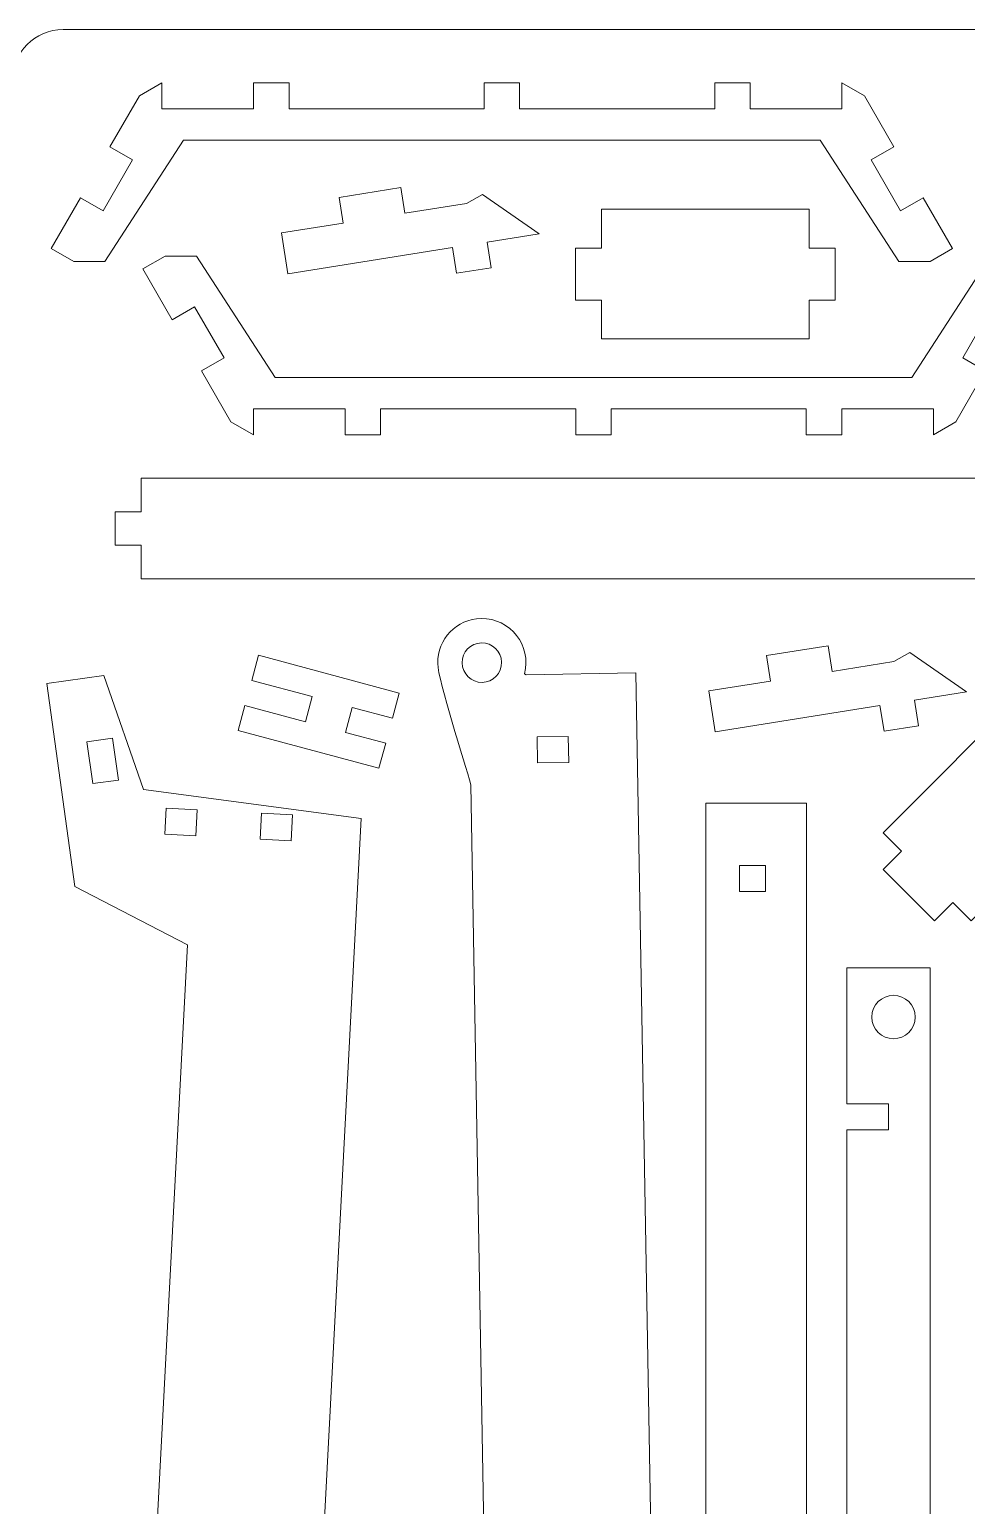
# Model space of a CAD drawing. Header units: centimetres. Extents: x -27.7 to 62.5, y 17.3 to 46.3.
# Drawn here: x 29.47 to 38.68, y 31.8 to 46.3 of the extents above; entities that cross this region are included whole.
import ezdxf

# ---------------------------------------------------------------- set-up
doc = ezdxf.new("R2010")
doc.units = ezdxf.units.CM
doc.header["$MEASUREMENT"] = 0
doc.layers.add('Camada 1', color=7, linetype='Continuous')

msp = doc.modelspace()

# ---------------------------------------------------------------- linework, layer by layer
at = {"layer": 'Camada 1', "color": 6, "lineweight": 20}
msp.add_open_spline([(29.79708, 46.30494), (29.79708, 46.30494), (47.79708, 46.30494), (47.79708, 46.30494), (47.79708, 46.30494), (48.07208, 46.30494), (48.29708, 46.07994), (48.29708, 45.80494), (48.29708, 45.80494), (48.29708, 45.80494), (48.29708, 17.80494), (48.29708, 17.80494), (48.29708, 17.80494), (48.29708, 17.52994), (48.07208, 17.30494), (47.79708, 17.30494), (47.79708, 17.30494), (47.79708, 17.30494), (29.79708, 17.30494), (29.79708, 17.30494), (29.79708, 17.30494), (29.52208, 17.30494), (29.29708, 17.52994), (29.29708, 17.80494), (29.29708, 17.80494), (29.29708, 17.80494), (29.29708, 45.80494), (29.29708, 45.80494), (29.29708, 45.80494), (29.29708, 46.07994), (29.52208, 46.30494), (29.79708, 46.30494)], degree=3, knots=[0, 0, 0, 0, 0.11111111, 0.11111111, 0.11111111, 0.11111111, 0.22222222, 0.22222222, 0.22222222, 0.22222222, 0.33333333, 0.33333333, 0.33333333, 0.33333333, 0.44444444, 0.44444444, 0.44444444, 0.44444444, 0.55555556, 0.55555556, 0.55555556, 0.55555556, 0.66666667, 0.66666667, 0.66666667, 0.66666667, 0.77777778, 0.77777778, 0.77777778, 0.77777778, 1, 1, 1, 1], dxfattribs=at)
at = {"layer": 'Camada 1', "lineweight": 9}
for points, knots in [([(30.47848, 45.02484), (30.47848, 45.02484), (30.18977, 44.52477), (30.18977, 44.52477), (30.18977, 44.52477), (30.18977, 44.52477), (29.9689, 44.65229), (29.9689, 44.65229), (29.9689, 44.65229), (29.9689, 44.65229), (29.68019, 44.15223), (29.68019, 44.15223), (29.68019, 44.15223), (29.68019, 44.15223), (29.90106, 44.02471), (29.90106, 44.02471), (29.90106, 44.02471), (29.90106, 44.02471), (30.20711, 44.02471), (30.20711, 44.02471), (30.20711, 44.02471), (30.20711, 44.02471), (30.98073, 45.21885), (30.98073, 45.21885), (30.98073, 45.21885), (30.98073, 45.21885), (37.23693, 45.21885), (37.23693, 45.21885), (37.23693, 45.21885), (37.23693, 45.21885), (38.01055, 44.02471), (38.01055, 44.02471), (38.01055, 44.02471), (38.01055, 44.02471), (38.3166, 44.02471), (38.3166, 44.02471), (38.3166, 44.02471), (38.3166, 44.02471), (38.53747, 44.15223), (38.53747, 44.15223), (38.53747, 44.15223), (38.53747, 44.15223), (38.24875, 44.65229), (38.24875, 44.65229), (38.24875, 44.65229), (38.24875, 44.65229), (38.02789, 44.52477), (38.02789, 44.52477), (38.02789, 44.52477), (38.02789, 44.52477), (37.73917, 45.02484), (37.73917, 45.02484), (37.73917, 45.02484), (37.73917, 45.02484), (37.96005, 45.15235), (37.96005, 45.15235), (37.96005, 45.15235), (37.96005, 45.15235), (37.67133, 45.65242), (37.67133, 45.65242), (37.67133, 45.65242), (37.67133, 45.65242), (37.45046, 45.77994), (37.45046, 45.77994), (37.45046, 45.77994), (37.45046, 45.77994), (37.45046, 45.5249), (37.45046, 45.5249), (37.45046, 45.5249), (37.45046, 45.5249), (36.54919, 45.5249), (36.54919, 45.5249), (36.54919, 45.5249), (36.54919, 45.5249), (36.54919, 45.77994), (36.54919, 45.77994), (36.54919, 45.77994), (36.54919, 45.77994), (36.20057, 45.77994), (36.20057, 45.77994), (36.20057, 45.77994), (36.20057, 45.77994), (36.20057, 45.5249), (36.20057, 45.5249), (36.20057, 45.5249), (36.20057, 45.5249), (34.28314, 45.5249), (34.28314, 45.5249), (34.28314, 45.5249), (34.28314, 45.5249), (34.28314, 45.77994), (34.28314, 45.77994), (34.28314, 45.77994), (34.28314, 45.77994), (33.93452, 45.77994), (33.93452, 45.77994), (33.93452, 45.77994), (33.93452, 45.77994), (33.93452, 45.5249), (33.93452, 45.5249), (33.93452, 45.5249), (33.93452, 45.5249), (32.01709, 45.5249), (32.01709, 45.5249), (32.01709, 45.5249), (32.01709, 45.5249), (32.01709, 45.77994), (32.01709, 45.77994), (32.01709, 45.77994), (32.01709, 45.77994), (31.66847, 45.77994), (31.66847, 45.77994), (31.66847, 45.77994), (31.66847, 45.77994), (31.66847, 45.5249), (31.66847, 45.5249), (31.66847, 45.5249), (31.66847, 45.5249), (30.76719, 45.5249), (30.76719, 45.5249), (30.76719, 45.5249), (30.76719, 45.5249), (30.76719, 45.77994), (30.76719, 45.77994), (30.76719, 45.77994), (30.76719, 45.77994), (30.54632, 45.65242), (30.54632, 45.65242), (30.54632, 45.65242), (30.54632, 45.65242), (30.25761, 45.15235), (30.25761, 45.15235), (30.25761, 45.15235), (30.25761, 45.15235), (30.47848, 45.02484), (30.47848, 45.02484)], [0, 0, 0, 0, 0.02857143, 0.02857143, 0.02857143, 0.02857143, 0.05714286, 0.05714286, 0.05714286, 0.05714286, 0.08571429, 0.08571429, 0.08571429, 0.08571429, 0.11428571, 0.11428571, 0.11428571, 0.11428571, 0.14285714, 0.14285714, 0.14285714, 0.14285714, 0.17142857, 0.17142857, 0.17142857, 0.17142857, 0.2, 0.2, 0.2, 0.2, 0.22857143, 0.22857143, 0.22857143, 0.22857143, 0.25714286, 0.25714286, 0.25714286, 0.25714286, 0.28571429, 0.28571429, 0.28571429, 0.28571429, 0.31428571, 0.31428571, 0.31428571, 0.31428571, 0.34285714, 0.34285714, 0.34285714, 0.34285714, 0.37142857, 0.37142857, 0.37142857, 0.37142857, 0.4, 0.4, 0.4, 0.4, 0.42857143, 0.42857143, 0.42857143, 0.42857143, 0.45714286, 0.45714286, 0.45714286, 0.45714286, 0.48571429, 0.48571429, 0.48571429, 0.48571429, 0.51428571, 0.51428571, 0.51428571, 0.51428571, 0.54285714, 0.54285714, 0.54285714, 0.54285714, 0.57142857, 0.57142857, 0.57142857, 0.57142857, 0.6, 0.6, 0.6, 0.6, 0.62857143, 0.62857143, 0.62857143, 0.62857143, 0.65714286, 0.65714286, 0.65714286, 0.65714286, 0.68571429, 0.68571429, 0.68571429, 0.68571429, 0.71428571, 0.71428571, 0.71428571, 0.71428571, 0.74285714, 0.74285714, 0.74285714, 0.74285714, 0.77142857, 0.77142857, 0.77142857, 0.77142857, 0.8, 0.8, 0.8, 0.8, 0.82857143, 0.82857143, 0.82857143, 0.82857143, 0.85714286, 0.85714286, 0.85714286, 0.85714286, 0.88571429, 0.88571429, 0.88571429, 0.88571429, 0.91428571, 0.91428571, 0.91428571, 0.91428571, 0.94285714, 0.94285714, 0.94285714, 0.94285714, 1, 1, 1, 1]), ([(33.9648, 44.21644), (33.9648, 44.21644), (34.4749, 44.29723), (34.4749, 44.29723), (34.4749, 44.29723), (34.4749, 44.29723), (33.91854, 44.68424), (33.91854, 44.68424), (33.91854, 44.68424), (33.91854, 44.68424), (33.76253, 44.59565), (33.76253, 44.59565), (33.76253, 44.59565), (33.76253, 44.59565), (33.15593, 44.49957), (33.15593, 44.49957), (33.15593, 44.49957), (33.15593, 44.49957), (33.11603, 44.75147), (33.11603, 44.75147), (33.11603, 44.75147), (33.11603, 44.75147), (32.50944, 44.65539), (32.50944, 44.65539), (32.50944, 44.65539), (32.50944, 44.65539), (32.54934, 44.40349), (32.54934, 44.40349), (32.54934, 44.40349), (32.54934, 44.40349), (31.94274, 44.30742), (31.94274, 44.30742), (31.94274, 44.30742), (31.94274, 44.30742), (32.00628, 43.90624), (32.00628, 43.90624), (32.00628, 43.90624), (32.00628, 43.90624), (33.62474, 44.16258), (33.62474, 44.16258), (33.62474, 44.16258), (33.62474, 44.16258), (33.66463, 43.91067), (33.66463, 43.91067), (33.66463, 43.91067), (33.66463, 43.91067), (34.0047, 43.96453), (34.0047, 43.96453), (34.0047, 43.96453), (34.0047, 43.96453), (33.9648, 44.21644), (33.9648, 44.21644)], [0, 0, 0, 0, 0.07142857, 0.07142857, 0.07142857, 0.07142857, 0.14285714, 0.14285714, 0.14285714, 0.14285714, 0.21428571, 0.21428571, 0.21428571, 0.21428571, 0.28571429, 0.28571429, 0.28571429, 0.28571429, 0.35714286, 0.35714286, 0.35714286, 0.35714286, 0.42857143, 0.42857143, 0.42857143, 0.42857143, 0.5, 0.5, 0.5, 0.5, 0.57142857, 0.57142857, 0.57142857, 0.57142857, 0.64285714, 0.64285714, 0.64285714, 0.64285714, 0.71428571, 0.71428571, 0.71428571, 0.71428571, 0.78571429, 0.78571429, 0.78571429, 0.78571429, 0.85714286, 0.85714286, 0.85714286, 0.85714286, 1, 1, 1, 1]), ([(37.12899, 44.15736), (37.12899, 44.15736), (37.12899, 44.53992), (37.12899, 44.53992), (37.12899, 44.53992), (37.12899, 44.53992), (35.08867, 44.53992), (35.08867, 44.53992), (35.08867, 44.53992), (35.08867, 44.53992), (35.08867, 44.15736), (35.08867, 44.15736), (35.08867, 44.15736), (35.08867, 44.15736), (34.83363, 44.15736), (34.83363, 44.15736), (34.83363, 44.15736), (34.83363, 44.15736), (34.83363, 43.64729), (34.83363, 43.64729), (34.83363, 43.64729), (34.83363, 43.64729), (35.08867, 43.64729), (35.08867, 43.64729), (35.08867, 43.64729), (35.08867, 43.64729), (35.08867, 43.26473), (35.08867, 43.26473), (35.08867, 43.26473), (35.08867, 43.26473), (37.12899, 43.26473), (37.12899, 43.26473), (37.12899, 43.26473), (37.12899, 43.26473), (37.12899, 43.64729), (37.12899, 43.64729), (37.12899, 43.64729), (37.12899, 43.64729), (37.38403, 43.64729), (37.38403, 43.64729), (37.38403, 43.64729), (37.38403, 43.64729), (37.38403, 44.15736), (37.38403, 44.15736), (37.38403, 44.15736), (37.38403, 44.15736), (37.12899, 44.15736), (37.12899, 44.15736)], [0, 0, 0, 0, 0.07692308, 0.07692308, 0.07692308, 0.07692308, 0.15384615, 0.15384615, 0.15384615, 0.15384615, 0.23076923, 0.23076923, 0.23076923, 0.23076923, 0.30769231, 0.30769231, 0.30769231, 0.30769231, 0.38461538, 0.38461538, 0.38461538, 0.38461538, 0.46153846, 0.46153846, 0.46153846, 0.46153846, 0.53846154, 0.53846154, 0.53846154, 0.53846154, 0.61538462, 0.61538462, 0.61538462, 0.61538462, 0.69230769, 0.69230769, 0.69230769, 0.69230769, 0.76923077, 0.76923077, 0.76923077, 0.76923077, 0.84615385, 0.84615385, 0.84615385, 0.84615385, 1, 1, 1, 1]), ([(31.37848, 43.07981), (31.37848, 43.07981), (31.08977, 43.57988), (31.08977, 43.57988), (31.08977, 43.57988), (31.08977, 43.57988), (30.8689, 43.45236), (30.8689, 43.45236), (30.8689, 43.45236), (30.8689, 43.45236), (30.58019, 43.95242), (30.58019, 43.95242), (30.58019, 43.95242), (30.58019, 43.95242), (30.80106, 44.07994), (30.80106, 44.07994), (30.80106, 44.07994), (30.80106, 44.07994), (31.10711, 44.07994), (31.10711, 44.07994), (31.10711, 44.07994), (31.10711, 44.07994), (31.88073, 42.8858), (31.88073, 42.8858), (31.88073, 42.8858), (31.88073, 42.8858), (38.13693, 42.8858), (38.13693, 42.8858), (38.13693, 42.8858), (38.13693, 42.8858), (38.91055, 44.07994), (38.91055, 44.07994), (38.91055, 44.07994), (38.91055, 44.07994), (39.2166, 44.07994), (39.2166, 44.07994), (39.2166, 44.07994), (39.2166, 44.07994), (39.43747, 43.95242), (39.43747, 43.95242), (39.43747, 43.95242), (39.43747, 43.95242), (39.14875, 43.45236), (39.14875, 43.45236), (39.14875, 43.45236), (39.14875, 43.45236), (38.92789, 43.57988), (38.92789, 43.57988), (38.92789, 43.57988), (38.92789, 43.57988), (38.63917, 43.07981), (38.63917, 43.07981), (38.63917, 43.07981), (38.63917, 43.07981), (38.86005, 42.9523), (38.86005, 42.9523), (38.86005, 42.9523), (38.86005, 42.9523), (38.57133, 42.45223), (38.57133, 42.45223), (38.57133, 42.45223), (38.57133, 42.45223), (38.35046, 42.32471), (38.35046, 42.32471), (38.35046, 42.32471), (38.35046, 42.32471), (38.35046, 42.57975), (38.35046, 42.57975), (38.35046, 42.57975), (38.35046, 42.57975), (37.44919, 42.57975), (37.44919, 42.57975), (37.44919, 42.57975), (37.44919, 42.57975), (37.44919, 42.32471), (37.44919, 42.32471), (37.44919, 42.32471), (37.44919, 42.32471), (37.10057, 42.32471), (37.10057, 42.32471), (37.10057, 42.32471), (37.10057, 42.32471), (37.10057, 42.57975), (37.10057, 42.57975), (37.10057, 42.57975), (37.10057, 42.57975), (35.18314, 42.57975), (35.18314, 42.57975), (35.18314, 42.57975), (35.18314, 42.57975), (35.18314, 42.32471), (35.18314, 42.32471), (35.18314, 42.32471), (35.18314, 42.32471), (34.83452, 42.32471), (34.83452, 42.32471), (34.83452, 42.32471), (34.83452, 42.32471), (34.83452, 42.57975), (34.83452, 42.57975), (34.83452, 42.57975), (34.83452, 42.57975), (32.91709, 42.57975), (32.91709, 42.57975), (32.91709, 42.57975), (32.91709, 42.57975), (32.91709, 42.32471), (32.91709, 42.32471), (32.91709, 42.32471), (32.91709, 42.32471), (32.56847, 42.32471), (32.56847, 42.32471), (32.56847, 42.32471), (32.56847, 42.32471), (32.56847, 42.57975), (32.56847, 42.57975), (32.56847, 42.57975), (32.56847, 42.57975), (31.66719, 42.57975), (31.66719, 42.57975), (31.66719, 42.57975), (31.66719, 42.57975), (31.66719, 42.32471), (31.66719, 42.32471), (31.66719, 42.32471), (31.66719, 42.32471), (31.44632, 42.45223), (31.44632, 42.45223), (31.44632, 42.45223), (31.44632, 42.45223), (31.15761, 42.9523), (31.15761, 42.9523), (31.15761, 42.9523), (31.15761, 42.9523), (31.37848, 43.07981), (31.37848, 43.07981)], [0, 0, 0, 0, 0.02857143, 0.02857143, 0.02857143, 0.02857143, 0.05714286, 0.05714286, 0.05714286, 0.05714286, 0.08571429, 0.08571429, 0.08571429, 0.08571429, 0.11428571, 0.11428571, 0.11428571, 0.11428571, 0.14285714, 0.14285714, 0.14285714, 0.14285714, 0.17142857, 0.17142857, 0.17142857, 0.17142857, 0.2, 0.2, 0.2, 0.2, 0.22857143, 0.22857143, 0.22857143, 0.22857143, 0.25714286, 0.25714286, 0.25714286, 0.25714286, 0.28571429, 0.28571429, 0.28571429, 0.28571429, 0.31428571, 0.31428571, 0.31428571, 0.31428571, 0.34285714, 0.34285714, 0.34285714, 0.34285714, 0.37142857, 0.37142857, 0.37142857, 0.37142857, 0.4, 0.4, 0.4, 0.4, 0.42857143, 0.42857143, 0.42857143, 0.42857143, 0.45714286, 0.45714286, 0.45714286, 0.45714286, 0.48571429, 0.48571429, 0.48571429, 0.48571429, 0.51428571, 0.51428571, 0.51428571, 0.51428571, 0.54285714, 0.54285714, 0.54285714, 0.54285714, 0.57142857, 0.57142857, 0.57142857, 0.57142857, 0.6, 0.6, 0.6, 0.6, 0.62857143, 0.62857143, 0.62857143, 0.62857143, 0.65714286, 0.65714286, 0.65714286, 0.65714286, 0.68571429, 0.68571429, 0.68571429, 0.68571429, 0.71428571, 0.71428571, 0.71428571, 0.71428571, 0.74285714, 0.74285714, 0.74285714, 0.74285714, 0.77142857, 0.77142857, 0.77142857, 0.77142857, 0.8, 0.8, 0.8, 0.8, 0.82857143, 0.82857143, 0.82857143, 0.82857143, 0.85714286, 0.85714286, 0.85714286, 0.85714286, 0.88571429, 0.88571429, 0.88571429, 0.88571429, 0.91428571, 0.91428571, 0.91428571, 0.91428571, 0.94285714, 0.94285714, 0.94285714, 0.94285714, 1, 1, 1, 1]), ([(47.90985, 40.90801), (47.90985, 40.90801), (47.90985, 41.89663), (47.90985, 41.89663), (47.90985, 41.89663), (47.90985, 41.89663), (30.56286, 41.89663), (30.56286, 41.89663), (30.56286, 41.89663), (30.56286, 41.89663), (30.56286, 41.56709), (30.56286, 41.56709), (30.56286, 41.56709), (30.56286, 41.56709), (30.30781, 41.56709), (30.30781, 41.56709), (30.30781, 41.56709), (30.30781, 41.56709), (30.30781, 41.23755), (30.30781, 41.23755), (30.30781, 41.23755), (30.30781, 41.23755), (30.56286, 41.23755), (30.56286, 41.23755), (30.56286, 41.23755), (30.56286, 41.23755), (30.56286, 40.90801), (30.56286, 40.90801), (30.56286, 40.90801), (30.56286, 40.90801), (47.90985, 40.90801), (47.90985, 40.90801)], [0, 0, 0, 0, 0.11111111, 0.11111111, 0.11111111, 0.11111111, 0.22222222, 0.22222222, 0.22222222, 0.22222222, 0.33333333, 0.33333333, 0.33333333, 0.33333333, 0.44444444, 0.44444444, 0.44444444, 0.44444444, 0.55555556, 0.55555556, 0.55555556, 0.55555556, 0.66666667, 0.66666667, 0.66666667, 0.66666667, 0.77777778, 0.77777778, 0.77777778, 0.77777778, 1, 1, 1, 1]), ([(34.33134, 39.97447), (34.33134, 39.97447), (34.3478, 39.96529), (34.3478, 39.96529), (34.3478, 39.96529), (34.3478, 39.96529), (35.42624, 39.98412), (35.42624, 39.98412), (35.42624, 39.98412), (35.42624, 39.98412), (35.73344, 22.38476), (35.73344, 22.38476), (35.73344, 22.38476), (35.73344, 22.38476), (33.5851, 22.17659), (33.5851, 22.17659), (33.5851, 22.17659), (33.5851, 22.17659), (33.1576, 21.06924), (33.1576, 21.06924), (33.1576, 21.06924), (33.1576, 21.06924), (32.59933, 21.16667), (32.59933, 21.16667), (32.59933, 21.16667), (32.59933, 21.16667), (32.94582, 23.15198), (32.94582, 23.15198), (32.94582, 23.15198), (32.94582, 23.15198), (34.07081, 23.68435), (34.07081, 23.68435), (34.07081, 23.68435), (34.07081, 23.68435), (33.80547, 38.88554), (33.80547, 38.88554), (33.80547, 38.88554), (33.74492, 39.10859), (33.48159, 39.90494), (33.47857, 40.07767), (33.47857, 40.07767), (33.47439, 40.31708), (33.66509, 40.51455), (33.9045, 40.51873), (33.9045, 40.51873), (34.1936, 40.52378), (34.40414, 40.2506), (34.33134, 39.97447)], [0, 0, 0, 0, 0.07692308, 0.07692308, 0.07692308, 0.07692308, 0.15384615, 0.15384615, 0.15384615, 0.15384615, 0.23076923, 0.23076923, 0.23076923, 0.23076923, 0.30769231, 0.30769231, 0.30769231, 0.30769231, 0.38461538, 0.38461538, 0.38461538, 0.38461538, 0.46153846, 0.46153846, 0.46153846, 0.46153846, 0.53846154, 0.53846154, 0.53846154, 0.53846154, 0.61538462, 0.61538462, 0.61538462, 0.61538462, 0.69230769, 0.69230769, 0.69230769, 0.69230769, 0.76923077, 0.76923077, 0.76923077, 0.76923077, 0.84615385, 0.84615385, 0.84615385, 0.84615385, 1, 1, 1, 1]), ([(38.1648, 39.71644), (38.1648, 39.71644), (38.6749, 39.79723), (38.6749, 39.79723), (38.6749, 39.79723), (38.6749, 39.79723), (38.11854, 40.18425), (38.11854, 40.18425), (38.11854, 40.18425), (38.11854, 40.18425), (37.96253, 40.09565), (37.96253, 40.09565), (37.96253, 40.09565), (37.96253, 40.09565), (37.35594, 39.99957), (37.35594, 39.99957), (37.35594, 39.99957), (37.35594, 39.99957), (37.31604, 40.25147), (37.31604, 40.25147), (37.31604, 40.25147), (37.31604, 40.25147), (36.70944, 40.15539), (36.70944, 40.15539), (36.70944, 40.15539), (36.70944, 40.15539), (36.74933, 39.9035), (36.74933, 39.9035), (36.74933, 39.9035), (36.74933, 39.9035), (36.14274, 39.80742), (36.14274, 39.80742), (36.14274, 39.80742), (36.14274, 39.80742), (36.20628, 39.40624), (36.20628, 39.40624), (36.20628, 39.40624), (36.20628, 39.40624), (37.82473, 39.66258), (37.82473, 39.66258), (37.82473, 39.66258), (37.82473, 39.66258), (37.86463, 39.41068), (37.86463, 39.41068), (37.86463, 39.41068), (37.86463, 39.41068), (38.2047, 39.46454), (38.2047, 39.46454), (38.2047, 39.46454), (38.2047, 39.46454), (38.1648, 39.71644), (38.1648, 39.71644)], [0, 0, 0, 0, 0.07142857, 0.07142857, 0.07142857, 0.07142857, 0.14285714, 0.14285714, 0.14285714, 0.14285714, 0.21428571, 0.21428571, 0.21428571, 0.21428571, 0.28571429, 0.28571429, 0.28571429, 0.28571429, 0.35714286, 0.35714286, 0.35714286, 0.35714286, 0.42857143, 0.42857143, 0.42857143, 0.42857143, 0.5, 0.5, 0.5, 0.5, 0.57142857, 0.57142857, 0.57142857, 0.57142857, 0.64285714, 0.64285714, 0.64285714, 0.64285714, 0.71428571, 0.71428571, 0.71428571, 0.71428571, 0.78571429, 0.78571429, 0.78571429, 0.78571429, 0.85714286, 0.85714286, 0.85714286, 0.85714286, 1, 1, 1, 1]), ([(31.58434, 39.66442), (31.58434, 39.66442), (31.51833, 39.41807), (31.51833, 39.41807), (31.51833, 39.41807), (31.51833, 39.41807), (32.90131, 39.0475), (32.90131, 39.0475), (32.90131, 39.0475), (32.90131, 39.0475), (32.96732, 39.29386), (32.96732, 39.29386), (32.96732, 39.29386), (32.96732, 39.29386), (32.57317, 39.39947), (32.57317, 39.39947), (32.57317, 39.39947), (32.57317, 39.39947), (32.63917, 39.64581), (32.63917, 39.64581), (32.63917, 39.64581), (32.63917, 39.64581), (33.03333, 39.5402), (33.03333, 39.5402), (33.03333, 39.5402), (33.03333, 39.5402), (33.09934, 39.78655), (33.09934, 39.78655), (33.09934, 39.78655), (33.09934, 39.78655), (31.71636, 40.15712), (31.71636, 40.15712), (31.71636, 40.15712), (31.71636, 40.15712), (31.65035, 39.91077), (31.65035, 39.91077), (31.65035, 39.91077), (31.65035, 39.91077), (32.24502, 39.75143), (32.24502, 39.75143), (32.24502, 39.75143), (32.24502, 39.75143), (32.17901, 39.50508), (32.17901, 39.50508), (32.17901, 39.50508), (32.17901, 39.50508), (31.58434, 39.66442), (31.58434, 39.66442)], [0, 0, 0, 0, 0.07692308, 0.07692308, 0.07692308, 0.07692308, 0.15384615, 0.15384615, 0.15384615, 0.15384615, 0.23076923, 0.23076923, 0.23076923, 0.23076923, 0.30769231, 0.30769231, 0.30769231, 0.30769231, 0.38461538, 0.38461538, 0.38461538, 0.38461538, 0.46153846, 0.46153846, 0.46153846, 0.46153846, 0.53846154, 0.53846154, 0.53846154, 0.53846154, 0.61538462, 0.61538462, 0.61538462, 0.61538462, 0.69230769, 0.69230769, 0.69230769, 0.69230769, 0.76923077, 0.76923077, 0.76923077, 0.76923077, 0.84615385, 0.84615385, 0.84615385, 0.84615385, 1, 1, 1, 1]), ([(30.71105, 21.02451), (30.71105, 21.02451), (30.72782, 21.0331), (30.72782, 21.0331), (30.72782, 21.0331), (30.72782, 21.0331), (31.80495, 20.97665), (31.80495, 20.97665), (31.80495, 20.97665), (31.80495, 20.97665), (32.72617, 38.55457), (32.72617, 38.55457), (32.72617, 38.55457), (32.72617, 38.55457), (30.5864, 38.83758), (30.5864, 38.83758), (30.5864, 38.83758), (30.5864, 38.83758), (30.1978, 39.95918), (30.1978, 39.95918), (30.1978, 39.95918), (30.1978, 39.95918), (29.63648, 39.88129), (29.63648, 39.88129), (29.63648, 39.88129), (29.63648, 39.88129), (29.91348, 37.88509), (29.91348, 37.88509), (29.91348, 37.88509), (29.91348, 37.88509), (31.01919, 37.31379), (31.01919, 37.31379), (31.01919, 37.31379), (31.01919, 37.31379), (30.2235, 22.13112), (30.2235, 22.13112), (30.2235, 22.13112), (30.1552, 21.91032), (29.86424, 21.12364), (29.8552, 20.95113), (29.8552, 20.95113), (29.84267, 20.71201), (30.02635, 20.508), (30.26548, 20.49547), (30.26548, 20.49547), (30.55422, 20.48034), (30.77416, 20.746), (30.71105, 21.02451)], [0, 0, 0, 0, 0.07692308, 0.07692308, 0.07692308, 0.07692308, 0.15384615, 0.15384615, 0.15384615, 0.15384615, 0.23076923, 0.23076923, 0.23076923, 0.23076923, 0.30769231, 0.30769231, 0.30769231, 0.30769231, 0.38461538, 0.38461538, 0.38461538, 0.38461538, 0.46153846, 0.46153846, 0.46153846, 0.46153846, 0.53846154, 0.53846154, 0.53846154, 0.53846154, 0.61538462, 0.61538462, 0.61538462, 0.61538462, 0.69230769, 0.69230769, 0.69230769, 0.69230769, 0.76923077, 0.76923077, 0.76923077, 0.76923077, 0.84615385, 0.84615385, 0.84615385, 0.84615385, 1, 1, 1, 1]), ([(39.47771, 39.67617), (39.47771, 39.67617), (39.29737, 39.8565), (39.29737, 39.8565), (39.29737, 39.8565), (39.29737, 39.8565), (37.85465, 38.41378), (37.85465, 38.41378), (37.85465, 38.41378), (37.85465, 38.41378), (38.03499, 38.23344), (38.03499, 38.23344), (38.03499, 38.23344), (38.03499, 38.23344), (37.85464, 38.0531), (37.85464, 38.0531), (37.85464, 38.0531), (37.85464, 38.0531), (38.3596, 37.54814), (38.3596, 37.54814), (38.3596, 37.54814), (38.3596, 37.54814), (38.53994, 37.72849), (38.53994, 37.72849), (38.53994, 37.72849), (38.53994, 37.72849), (38.72028, 37.54815), (38.72028, 37.54815), (38.72028, 37.54815), (38.72028, 37.54815), (40.163, 38.99087), (40.163, 38.99087), (40.163, 38.99087), (40.163, 38.99087), (39.98267, 39.17121), (39.98267, 39.17121), (39.98267, 39.17121), (39.98267, 39.17121), (40.163, 39.35155), (40.163, 39.35155), (40.163, 39.35155), (40.163, 39.35155), (39.65805, 39.8565), (39.65805, 39.8565), (39.65805, 39.8565), (39.65805, 39.8565), (39.47771, 39.67617), (39.47771, 39.67617)], [0, 0, 0, 0, 0.07692308, 0.07692308, 0.07692308, 0.07692308, 0.15384615, 0.15384615, 0.15384615, 0.15384615, 0.23076923, 0.23076923, 0.23076923, 0.23076923, 0.30769231, 0.30769231, 0.30769231, 0.30769231, 0.38461538, 0.38461538, 0.38461538, 0.38461538, 0.46153846, 0.46153846, 0.46153846, 0.46153846, 0.53846154, 0.53846154, 0.53846154, 0.53846154, 0.61538462, 0.61538462, 0.61538462, 0.61538462, 0.69230769, 0.69230769, 0.69230769, 0.69230769, 0.76923077, 0.76923077, 0.76923077, 0.76923077, 0.84615385, 0.84615385, 0.84615385, 0.84615385, 1, 1, 1, 1]), ([(37.10314, 38.70334), (37.10314, 38.70334), (36.11452, 38.70334), (36.11452, 38.70334), (36.11452, 38.70334), (36.11452, 38.70334), (36.11452, 21.35635), (36.11452, 21.35635), (36.11452, 21.35635), (36.11452, 21.35635), (36.44406, 21.35635), (36.44406, 21.35635), (36.44406, 21.35635), (36.44406, 21.35635), (36.44406, 21.1013), (36.44406, 21.1013), (36.44406, 21.1013), (36.44406, 21.1013), (36.7736, 21.1013), (36.7736, 21.1013), (36.7736, 21.1013), (36.7736, 21.1013), (36.7736, 21.35635), (36.7736, 21.35635), (36.7736, 21.35635), (36.7736, 21.35635), (37.10314, 21.35635), (37.10314, 21.35635), (37.10314, 21.35635), (37.10314, 21.35635), (37.10314, 38.70334), (37.10314, 38.70334)], [0, 0, 0, 0, 0.11111111, 0.11111111, 0.11111111, 0.11111111, 0.22222222, 0.22222222, 0.22222222, 0.22222222, 0.33333333, 0.33333333, 0.33333333, 0.33333333, 0.44444444, 0.44444444, 0.44444444, 0.44444444, 0.55555556, 0.55555556, 0.55555556, 0.55555556, 0.66666667, 0.66666667, 0.66666667, 0.66666667, 0.77777778, 0.77777778, 0.77777778, 0.77777778, 1, 1, 1, 1]), ([(37.50076, 23.41182), (37.50076, 23.41182), (37.50076, 21.1166), (37.50076, 21.1166), (37.50076, 21.1166), (37.50076, 21.1166), (38.31689, 21.1166), (38.31689, 21.1166), (38.31689, 21.1166), (38.31689, 21.1166), (38.31689, 37.08804), (38.31689, 37.08804), (38.31689, 37.08804), (38.31689, 37.08804), (37.50076, 37.08804), (37.50076, 37.08804), (37.50076, 37.08804), (37.50076, 37.08804), (37.50076, 35.74997), (37.50076, 35.74997), (37.50076, 35.74997), (37.50076, 35.74997), (37.90882, 35.74997), (37.90882, 35.74997), (37.90882, 35.74997), (37.90882, 35.74997), (37.90882, 35.49494), (37.90882, 35.49494), (37.90882, 35.49494), (37.90882, 35.49494), (37.50076, 35.49494), (37.50076, 35.49494), (37.50076, 35.49494), (37.50076, 35.49494), (37.50076, 31.14803), (37.50076, 31.14803), (37.50076, 31.14803), (37.50076, 31.14803), (37.90882, 31.14803), (37.90882, 31.14803), (37.90882, 31.14803), (37.90882, 31.14803), (37.90882, 30.89298), (37.90882, 30.89298), (37.90882, 30.89298), (37.90882, 30.89298), (37.50076, 30.89298), (37.50076, 30.89298), (37.50076, 30.89298), (37.50076, 30.89298), (37.50076, 27.40744), (37.50076, 27.40744), (37.50076, 27.40744), (37.50076, 27.40744), (37.90882, 27.40744), (37.90882, 27.40744), (37.90882, 27.40744), (37.90882, 27.40744), (37.90882, 27.15241), (37.90882, 27.15241), (37.90882, 27.15241), (37.90882, 27.15241), (37.50076, 27.15241), (37.50076, 27.15241), (37.50076, 27.15241), (37.50076, 27.15241), (37.50076, 23.66686), (37.50076, 23.66686), (37.50076, 23.66686), (37.50076, 23.66686), (37.90882, 23.66686), (37.90882, 23.66686), (37.90882, 23.66686), (37.90882, 23.66686), (37.90882, 23.41182), (37.90882, 23.41182), (37.90882, 23.41182), (37.90882, 23.41182), (37.50076, 23.41182), (37.50076, 23.41182)], [0, 0, 0, 0, 0.04761905, 0.04761905, 0.04761905, 0.04761905, 0.0952381, 0.0952381, 0.0952381, 0.0952381, 0.14285714, 0.14285714, 0.14285714, 0.14285714, 0.19047619, 0.19047619, 0.19047619, 0.19047619, 0.23809524, 0.23809524, 0.23809524, 0.23809524, 0.28571429, 0.28571429, 0.28571429, 0.28571429, 0.33333333, 0.33333333, 0.33333333, 0.33333333, 0.38095238, 0.38095238, 0.38095238, 0.38095238, 0.42857143, 0.42857143, 0.42857143, 0.42857143, 0.47619048, 0.47619048, 0.47619048, 0.47619048, 0.52380952, 0.52380952, 0.52380952, 0.52380952, 0.57142857, 0.57142857, 0.57142857, 0.57142857, 0.61904762, 0.61904762, 0.61904762, 0.61904762, 0.66666667, 0.66666667, 0.66666667, 0.66666667, 0.71428571, 0.71428571, 0.71428571, 0.71428571, 0.76190476, 0.76190476, 0.76190476, 0.76190476, 0.80952381, 0.80952381, 0.80952381, 0.80952381, 0.85714286, 0.85714286, 0.85714286, 0.85714286, 0.9047619, 0.9047619, 0.9047619, 0.9047619, 1, 1, 1, 1])]:
    msp.add_open_spline(points, degree=3, knots=knots, dxfattribs=at)
at = {"layer": 'Camada 1', "color": 104, "lineweight": 9}
for points in [[(33.71827, 40.08185), (33.7164, 40.18889), (33.80165, 40.27717), (33.90868, 40.27904), (33.90868, 40.27904), (34.01572, 40.2809), (34.104, 40.19565), (34.10587, 40.08862), (34.10587, 40.08862), (34.10773, 39.98158), (34.02248, 39.8933), (33.91545, 39.89143), (33.91545, 39.89143), (33.80842, 39.88957), (33.72013, 39.97482), (33.71827, 40.08185)], [(30.03072, 39.30773), (30.03072, 39.30773), (30.08773, 38.8968), (30.08773, 38.8968), (30.08773, 38.8968), (30.08773, 38.8968), (30.34035, 38.93186), (30.34035, 38.93186), (30.34035, 38.93186), (30.34035, 38.93186), (30.28334, 39.34279), (30.28334, 39.34279), (30.28334, 39.34279), (30.28334, 39.34279), (30.03072, 39.30773), (30.03072, 39.30773)], [(34.45531, 39.35498), (34.45531, 39.35498), (34.76132, 39.36033), (34.76132, 39.36033), (34.76132, 39.36033), (34.76132, 39.36033), (34.76577, 39.10532), (34.76577, 39.10532), (34.76577, 39.10532), (34.76577, 39.10532), (34.45976, 39.09998), (34.45976, 39.09998), (34.45976, 39.09998), (34.45976, 39.09998), (34.45531, 39.35498), (34.45531, 39.35498)], [(31.10078, 38.38435), (31.10078, 38.38435), (31.11413, 38.63905), (31.11413, 38.63905), (31.11413, 38.63905), (31.11413, 38.63905), (30.80849, 38.65507), (30.80849, 38.65507), (30.80849, 38.65507), (30.80849, 38.65507), (30.79514, 38.40037), (30.79514, 38.40037), (30.79514, 38.40037), (30.79514, 38.40037), (31.10078, 38.38435), (31.10078, 38.38435)], [(31.7324, 38.35125), (31.7324, 38.35125), (32.03804, 38.33523), (32.03804, 38.33523), (32.03804, 38.33523), (32.03804, 38.33523), (32.05138, 38.58993), (32.05138, 38.58993), (32.05138, 38.58993), (32.05138, 38.58993), (31.74575, 38.60595), (31.74575, 38.60595), (31.74575, 38.60595), (31.74575, 38.60595), (31.7324, 38.35125), (31.7324, 38.35125)], [(36.6991, 37.83621), (36.6991, 37.83621), (36.6991, 38.09125), (36.6991, 38.09125), (36.6991, 38.09125), (36.6991, 38.09125), (36.44406, 38.09125), (36.44406, 38.09125), (36.44406, 38.09125), (36.44406, 38.09125), (36.44406, 37.83621), (36.44406, 37.83621), (36.44406, 37.83621), (36.44406, 37.83621), (36.6991, 37.83621), (36.6991, 37.83621)]]:
    msp.add_open_spline(points, degree=3, knots=[0, 0, 0, 0, 0.2, 0.2, 0.2, 0.2, 0.4, 0.4, 0.4, 0.4, 0.6, 0.6, 0.6, 0.6, 1, 1, 1, 1], dxfattribs=at)
at = {"layer": 'Camada 1', "color": 104, "lineweight": 20}
msp.add_open_spline([(37.74459, 36.60367), (37.74459, 36.7215), (37.84011, 36.81702), (37.95794, 36.81702), (37.95794, 36.81702), (38.07577, 36.81702), (38.17129, 36.7215), (38.17129, 36.60367), (38.17129, 36.60367), (38.17129, 36.48584), (38.07577, 36.39032), (37.95794, 36.39032), (37.95794, 36.39032), (37.84011, 36.39032), (37.74459, 36.48584), (37.74459, 36.60367)], degree=3, knots=[0, 0, 0, 0, 0.2, 0.2, 0.2, 0.2, 0.4, 0.4, 0.4, 0.4, 0.6, 0.6, 0.6, 0.6, 1, 1, 1, 1], dxfattribs=at)

doc.saveas('drawing.dxf')
